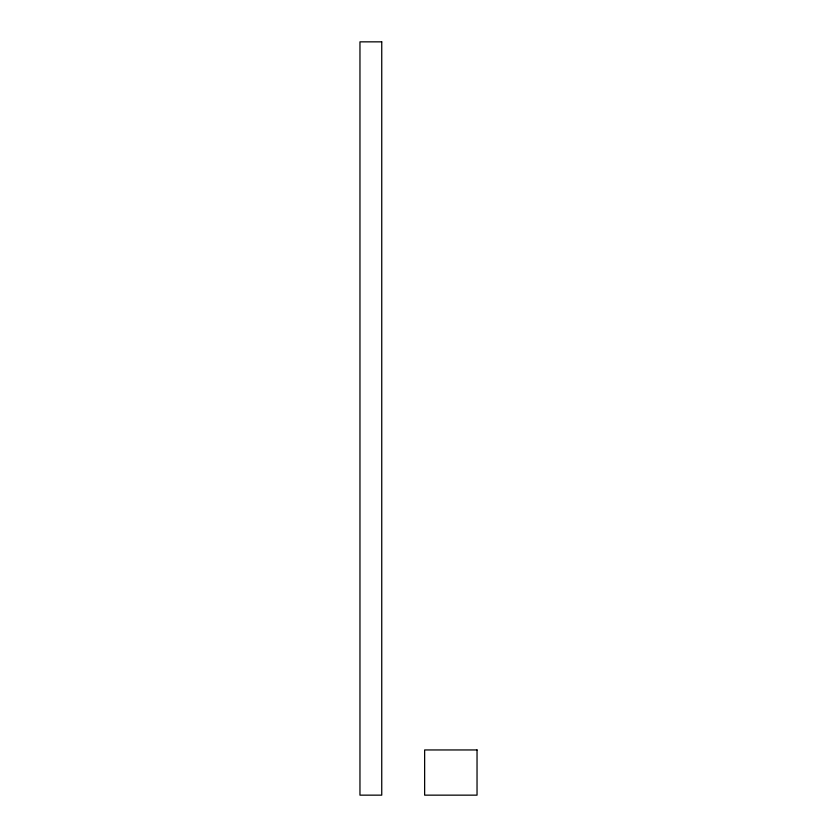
<?xml version="1.0" encoding="UTF-8"?>
<svg xmlns="http://www.w3.org/2000/svg" width="837" height="837" viewBox="0 0 837 837"><rect width="100%" height="100%" fill="white"/><g stroke="black" fill="none" stroke-linecap="round" stroke-linejoin="round"><path stroke-width="1.26" d="M381.745 41.85L359.962 41.85L359.962 795.15L381.745 795.15L381.745 41.85M477.038 749.952L424.641 749.952L424.641 795.15L477.038 795.15L477.038 749.952"/></g></svg>
